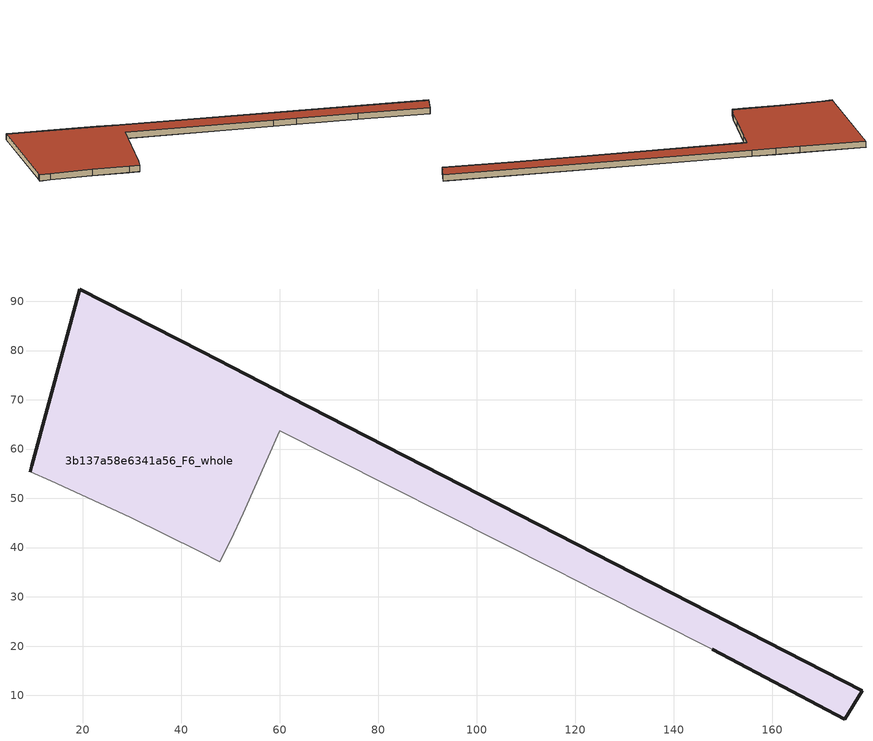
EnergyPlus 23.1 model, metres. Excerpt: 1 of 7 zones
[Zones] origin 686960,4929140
3b137a58e6341a56_F6_whole
 floor to 3b137a58e6341a56_F5_whole (EU_floor_Construction): 174.68,5.21 178.19,10.96 62.15,70.56 53.32,75.07 44.24,79.77 19.46,92.48 9.71,56.57 9.41,55.42 13.56,53.58 29.66,46.13 43.82,39.12 47.81,37.13 50.1,41.49 52.55,46.99 57.65,58.46 60,63.75 115.91,35.46 124.66,31.03 147.74,19.35 z18
 wall outside (EU_wall_Construction): 9.41,55.42 9.71,56.57 19.46,92.48 44.24,79.77 53.32,75.07 62.15,70.56 178.19,10.96 174.68,5.21 147.74,19.35 z18:21
 wall adiabatic (EU_wall_Construction): 147.74,19.35 124.66,31.03 115.91,35.46 60,63.75 57.65,58.46 52.55,46.99 50.1,41.49 47.81,37.13 43.82,39.12 29.66,46.13 13.56,53.58 9.41,55.42 z18:21
 roof outside (EU_roof_Construction): 147.74,19.35 124.66,31.03 115.91,35.46 60,63.75 57.65,58.46 52.55,46.99 50.1,41.49 47.81,37.13 43.82,39.12 29.66,46.13 13.56,53.58 9.41,55.42 9.71,56.57 19.46,92.48 44.24,79.77 53.32,75.07 62.15,70.56 178.19,10.96 174.68,5.21 z21
[Building]
EU S2 Campaign: North Axis=0; Terrain=City; Solar Distribution=FullExterior
[Site:Location]
Bologna: Latitude=44.5; Longitude=11.25; Time Zone=1; Elevation=37
[SizingPeriod:WeatherFileDays]
AnnualSizingPeriod: Begin Month=1; Begin Day of Month=1; End Month=12; End Day of Month=31; Day of Week for Start Day=Monday; Use Weather File Daylight Saving Period=No; Use Weather File Rain and Snow Indicators=No
[MATERIAL]
EU_InternalMass_Material: Roughness=MediumRough; Thickness=0.1; Conductivity=1; Density=1800; Specific Heat=900; Thermal Absorptance=0.9; Solar Absorptance=0.7; Visible Absorptance=0.7
[MATERIAL:NOMASS] Roughness=MediumRough; Thermal Absorptance=0.9; Solar Absorptance=0.7; Visible Absorptance=0.7
Name | Thermal Resistance
EU_wall_NoMass | 0.905828
EU_roof_NoMass | 0.37593
EU_floor_NoMass | 0.67114
[CONSTRUCTION]
EU_wall_Construction: EU_wall_NoMass
EU_roof_Construction: EU_roof_NoMass
EU_floor_Construction: EU_floor_NoMass
EU_InternalMass_Construction: EU_InternalMass_Material
[ZONE]
3b137a58e6341a56_F6_whole: Type=1; Multiplier=1; Ceiling Height=autocalculate; Volume=7659.05; Floor Area=autocalculate; Part of Total Floor Area=Yes
[INTERNALMASS]
3b137a58e6341a56_F6_whole_EU_InternalMass: Construction=EU_InternalMass_Construction; Zone or ZoneList=3b137a58e6341a56_F6_whole; Surface Area=1734.92
[OTHEREQUIPMENT]
EU_Step8_InternalGain_3b137a58e6341a56_F6_whole_f000: Fuel Type=Electricity; Zone or ZoneList or Space or SpaceList=3b137a58e6341a56_F6_whole; Schedule=EU_Step8_GainSchedule_3b137a58e6341a56_F6_whole_f000; Design Level Calculation Method=Watts/Area; Power per Zone Floor Area=1; Fraction Latent=0; Fraction Radiant=0; Fraction Lost=0; Carbon Dioxide Generation Rate=0; EndUse Subcategory=EU_Step8_InternalGains
[ZONEVENTILATION:DESIGNFLOWRATE]
EU_ConstantAir_3b137a58e6341a56_F6_whole: Zone or ZoneList or Space or SpaceList=3b137a58e6341a56_F6_whole; Schedule=EU_AlwaysOn; Design Flow Rate Calculation Method=AirChanges/Hour; Air Changes per Hour=0.73129; Ventilation Type=Natural; Fan Pressure Rise=0; Fan Total Efficiency=1; Constant Term Coefficient=1; Temperature Term Coefficient=0; Velocity Term Coefficient=0; Velocity Squared Term Coefficient=0; Minimum Indoor Temperature=-100; Maximum Indoor Temperature=100; Delta Temperature=-100; Minimum Outdoor Temperature=-100; Maximum Outdoor Temperature=100; Maximum Wind Speed=40
[HVACTEMPLATE:ZONE:IDEALLOADSAIRSYSTEM]
3b137a58e6341a56_F6_whole: Template Thermostat=EU_HeatOnly_3b137a58e6341a56_F6_whole; System Availability Schedule=EU_AlwaysOn; Maximum Heating Supply Air Temperature=50; Minimum Cooling Supply Air Temperature=13; Maximum Heating Supply Air Humidity Ratio=0.0156; Minimum Cooling Supply Air Humidity Ratio=0.0077; Heating Limit=NoLimit; Cooling Limit=NoLimit; Heating Availability Schedule=EU_AlwaysOn; Cooling Availability Schedule=EU_CoolingOff; Dehumidification Control Type=ConstantSensibleHeatRatio; Cooling Sensible Heat Ratio=0.7; Dehumidification Setpoint=60; Humidification Control Type=None; Humidification Setpoint=30; Outdoor Air Method=None; Outdoor Air Flow Rate per Person=0.00944; Outdoor Air Flow Rate per Zone Floor Area=0; Outdoor Air Flow Rate per Zone=0; Demand Controlled Ventilation Type=None; Outdoor Air Economizer Type=NoEconomizer; Heat Recovery Type=None; Sensible Heat Recovery Effectiveness=0.7; Latent Heat Recovery Effectiveness=0.65
[SIZING:ZONE]
3b137a58e6341a56_F6_whole: Zone Cooling Design Supply Air Temperature Input Method=SupplyAirTemperature; Zone Cooling Design Supply Air Temperature=13; Zone Heating Design Supply Air Temperature Input Method=SupplyAirTemperature; Zone Heating Design Supply Air Temperature=50; Zone Cooling Design Supply Air Humidity Ratio=0.008; Zone Heating Design Supply Air Humidity Ratio=0.008; Cooling Design Air Flow Method=DesignDay; Cooling Design Air Flow Rate=0; Cooling Minimum Air Flow per Zone Floor Area=0.000762; Cooling Minimum Air Flow=0; Cooling Minimum Air Flow Fraction=0.2; Heating Design Air Flow Method=DesignDay; Heating Design Air Flow Rate=0; Heating Maximum Air Flow per Zone Floor Area=0.002032; Heating Maximum Air Flow=0.141576; Heating Maximum Air Flow Fraction=0.3; Account for Dedicated Outdoor Air System=No; Dedicated Outdoor Air System Control Strategy=NeutralSupplyAir; Dedicated Outdoor Air Low Setpoint Temperature for Design=autosize; Dedicated Outdoor Air High Setpoint Temperature for Design=autosize; Zone Load Sizing Method=Sensible Load Only No Latent Load; Zone Latent Cooling Design Supply Air Humidity Ratio Input Method=HumidityRatioDifference; Zone Cooling Design Supply Air Humidity Ratio Difference=0.005; Zone Latent Heating Design Supply Air Humidity Ratio Input Method=HumidityRatioDifference; Zone Humidification Design Supply Air Humidity Ratio Difference=0.005
[SCHEDULE:CONSTANT]
Name | Hourly Value
EU_AlwaysOn | 1
EU_CoolingOff | 0
[SCHEDULE:FILE]
EU_Step8_GainSchedule_3b137a58e6341a56_F6_whole_f000: File=../../schedules/3b137a58e6341a56/3b137a58e6341a56_F6_whole_f000_gain.csv; Column Number=1; Rows to Skip at Top=0; Number of Hours of Data=8760; Column Separator=Comma; Interpolate to Timestep=No; Minutes per Item=60; Adjust Schedule for Daylight Savings=Yes
